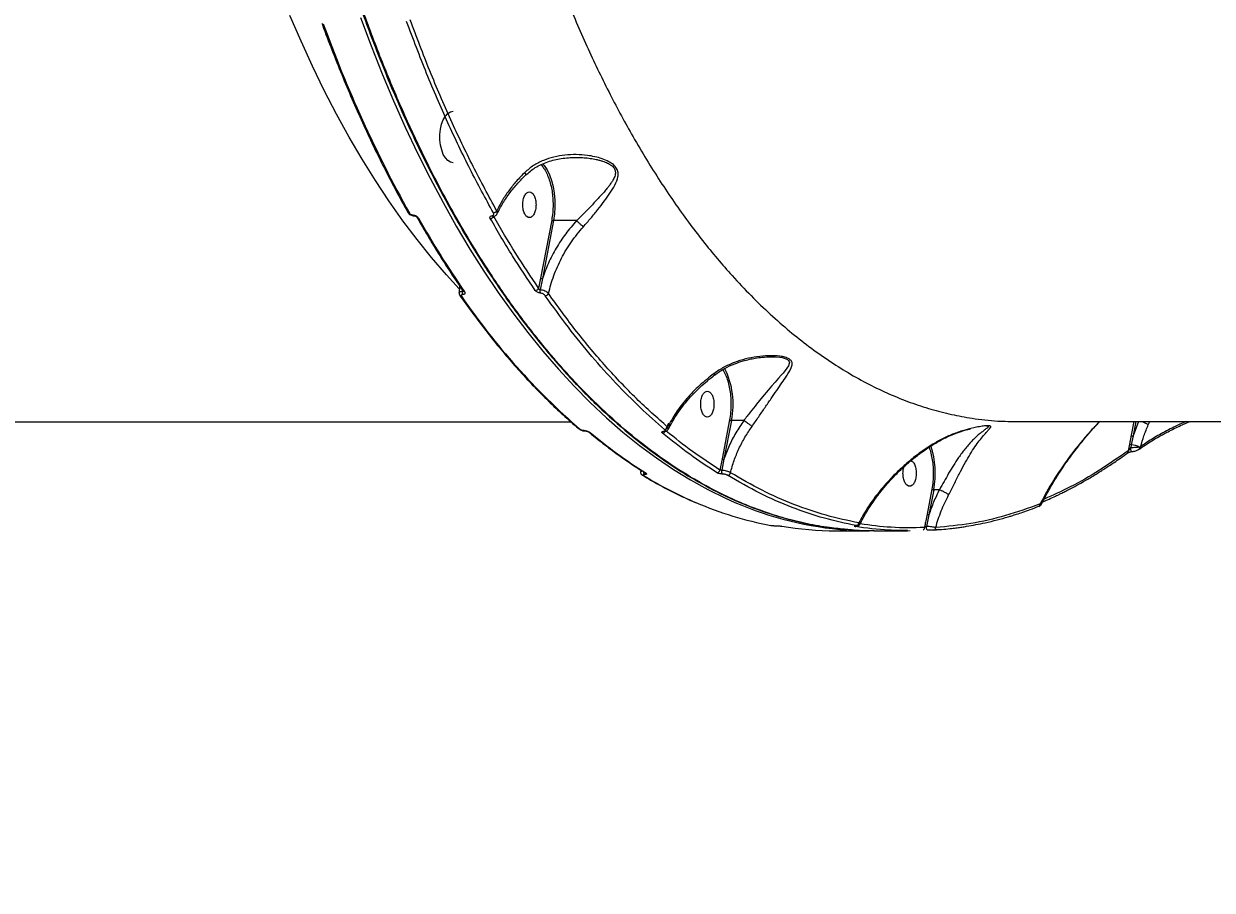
# Model space of a CAD drawing. Header units: millimetres. Extents: x -5873 to 5805, y -5301 to 4302.
# Drawn here: x 512.3 to 926.2, y 507.1 to 808.9 of the extents above; entities that cross this region are included whole.
import ezdxf

# ---------------------------------------------------------------- set-up
doc = ezdxf.new("R2010")
doc.units = ezdxf.units.MM
doc.layers.add('DIKOM_ОБЪЕКТ', color=7, linetype='Continuous')
doc.layers.add('DIKOM_РАЗМЕР_ОБЪЕКТА', color=7, linetype='Continuous')
doc.styles.add('style1', font='arial.ttf', dxfattribs={"width": 0.8})
doc.dimstyles.new('1-50', dxfattribs={"dimtxt": 300, "dimasz": 200, "dimexe": 100, "dimexo": 0, "dimgap": 100, "dimtad": 1, "dimtxsty": 'style1', "dimcen": 200, "dimclrd": 7, "dimclre": 7, "dimclrt": 7, "dimadec": 1, "dimazin": 2, "dimtfac": 1, "dimtmove": 0, "dimatfit": 2, "dimfxl": 0, "dimlwd": 25, "dimlwe": 18, "dimarcsym": 0})

# ---------------------------------------------------------------- blocks, each defined once
blk = doc.blocks.new('*D9')
at = {"layer": 'Defpoints', "color": 0, "transparency": 16777216}
for p in [(1338.11, 2802.44), (-4588.97, -1585.51), (-117.5, -1585.51)]:
    blk.add_point(p, dxfattribs=at)
at = {"layer": 'DIKOM_РАЗМЕР_ОБЪЕКТА', "color": 7, "lineweight": 18, "transparency": 16777216}
for p, q in [((1338.11, 2802.44), (-4688.97, 2802.44)), ((-117.5, -1585.51), (-4688.97, -1585.51))]:
    blk.add_line(p, q, dxfattribs=at)
at = {"layer": 'DIKOM_РАЗМЕР_ОБЪЕКТА', "color": 7, "lineweight": 25, "transparency": 16777216}
blk.add_line((-4588.97, 2602.44), (-4588.97, -1385.51), dxfattribs=at)
at = {"layer": 'DIKOM_РАЗМЕР_ОБЪЕКТА', "color": 7, "transparency": 16777216}
for points in [[(-4622.31, 2602.44), (-4555.64, 2602.44), (-4588.97, 2802.44)], [(-4622.31, -1385.51), (-4555.64, -1385.51), (-4588.97, -1585.51)]]:
    blk.add_solid(points, dxfattribs=at)
at = {"layer": 'DIKOM_РАЗМЕР_ОБЪЕКТА', "color": 7, "transparency": 16777216, "insert": (-4842.15, 460.98), "char_height": 300, "attachment_point": 5, "rotation": 90, "style": 'style1'}
blk.add_mtext('4400', dxfattribs=at)
blk = doc.blocks.new('*D10')
at = {"layer": 'Defpoints', "color": 0, "transparency": 16777216}
for p in [(4304.51, 1053.39), (-1538.59, -1332.39), (4304.51, -4224.84)]:
    blk.add_point(p, dxfattribs=at)
at = {"layer": 'DIKOM_РАЗМЕР_ОБЪЕКТА', "color": 7, "lineweight": 18, "transparency": 16777216}
for p, q in [((4304.51, 1053.39), (4304.51, -4324.84)), ((-1538.59, -1332.39), (-1538.59, -4324.84))]:
    blk.add_line(p, q, dxfattribs=at)
at = {"layer": 'DIKOM_РАЗМЕР_ОБЪЕКТА', "color": 7, "lineweight": 25, "transparency": 16777216}
blk.add_line((-1338.59, -4224.84), (4104.51, -4224.84), dxfattribs=at)
at = {"layer": 'DIKOM_РАЗМЕР_ОБЪЕКТА', "color": 7, "transparency": 16777216}
for points in [[(-1338.59, -4191.51), (-1338.59, -4258.18), (-1538.59, -4224.84)], [(4104.51, -4191.51), (4104.51, -4258.18), (4304.51, -4224.84)]]:
    blk.add_solid(points, dxfattribs=at)
at = {"layer": 'DIKOM_РАЗМЕР_ОБЪЕКТА', "color": 7, "transparency": 16777216, "insert": (1679.28, -3971.67), "char_height": 300, "attachment_point": 5, "style": 'style1'}
blk.add_mtext('5850', dxfattribs=at)

msp = doc.modelspace()

# ---------------------------------------------------------------- linework, layer by layer
at = {"layer": 'DIKOM_ОБЪЕКТ', "color": 7, "linetype": 'Continuous', "lineweight": 15}
for p, q in [((704.366, 762.387), (704.573, 762.391)), ((693.128, 760.151), (693.383, 759.851)), ((647.906, 742.29), (647.859, 742.29)), ((648.206, 742.028), (648.253, 742.028)), ((696.175, 740.526), (692.271, 720.329)), ((696.846, 740.354), (692.941, 720.153)), ((704.845, 740.354), (696.846, 740.354)), ((692.271, 720.329), (691.61, 716.832)), ((664.062, 717.701), (663.92, 714.929)), ((664.999, 716.311), (664.977, 715.748)), ((665.046, 715.748), (665.115, 716.139)), ((692.941, 720.153), (692.141, 716.257)), ((664.977, 715.748), (665.046, 715.748)), ((665.226, 714.618), (665.158, 714.618)), ((758.114, 670.917), (755.503, 657.411)), ((758.783, 670.741), (756.172, 657.235)), ((763.067, 670.741), (758.783, 670.741)), ((763.073, 670.74), (763.067, 670.741)), ((440.646, 670.307), (702.775, 670.322)), ((707.453, 667.212), (707.521, 667.212)), ((707.658, 667.129), (707.727, 667.129)), ((735.812, 667.269), (736.956, 669.934)), ((858.38, 670.331), (1156.422, 670.349)), ((898.922, 670.334), (898.002, 665.576)), ((900.543, 670.334), (898.672, 665.4)), ((899.626, 670.334), (898.672, 665.4)), ((903.949, 669.201), (904.435, 670.334)), ((897.414, 662.477), (896.986, 660.221)), ((898.002, 665.576), (897.414, 662.477)), ((898.035, 662.305), (897.824, 661.247)), ((898.672, 665.4), (898.035, 662.305)), ((900.573, 660.583), (900.979, 660.842)), ((901.252, 661.556), (900.828, 661.47)), ((755.503, 657.411), (754.762, 653.49)), ((756.172, 657.235), (755.381, 653.383)), ((727.171, 653.487), (727.119, 652.665)), ((727.737, 651.73), (727.756, 651.719)), ((728.477, 651.929), (728.525, 651.929)), ((828.576, 646.798), (826.889, 638.068)), ((829.246, 646.622), (827.559, 637.893)), ((831.199, 646.622), (829.246, 646.622)), ((831.203, 646.622), (831.199, 646.622)), ((827.559, 637.893), (826.726, 633.827)), ((773.958, 634.089), (774.047, 634.089)), ((773.958, 634.089), (774.006, 634.085)), ((774.006, 634.085), (774.094, 634.085)), ((774.047, 634.089), (774.094, 634.085)), ((802.073, 633.977), (802.162, 633.975)), ((795.13, 632.328), (806.702, 632.328)), ((808.416, 632.328), (820.057, 632.329)), ((820.05, 632.329), (820.972, 632.362)), ((830.961, 632.727), (829.085, 632.535))]:
    msp.add_line(p, q, dxfattribs=at)
at = {"layer": 'DIKOM_ОБЪЕКТ', "color": 7, "linetype": 'Continuous', "lineweight": 15, "flags": 128}
for points in [[(663.986, 716.629), (659.508, 721.498), (654.357, 727.477), (649.303, 733.758), (644.349, 740.335), (639.501, 747.202), (634.763, 754.354), (630.139, 761.782), (625.635, 769.481), (621.253, 777.443), (616.998, 785.661), (612.875, 794.127), (608.886, 802.833), (605.036, 811.771)], [(629.619, 811.074), (633.299, 801.199), (637.126, 791.536), (641.096, 782.092), (645.205, 772.876), (649.45, 763.895), (653.827, 755.157), (658.333, 746.67), (662.964, 738.44), (667.716, 730.474), (672.586, 722.779), (677.568, 715.362), (682.659, 708.229), (687.854, 701.386), (693.149, 694.838), (698.54, 688.591), (704.022, 682.651), (709.591, 677.022), (715.241, 671.709), (720.968, 666.717), (726.768, 662.049), (732.635, 657.71), (738.564, 653.704), (744.55, 650.033), (750.589, 646.701), (756.675, 643.711), (760.018, 642.223)], [(657.861, 773.977), (658.431, 775.499), (659.151, 776.758), (659.99, 777.699), (660.912, 778.28), (661.875, 778.477), (661.878, 778.477)], [(661.874, 760.477), (660.913, 760.674), (659.991, 761.255), (659.152, 762.196), (658.431, 763.455), (657.862, 764.977), (657.467, 766.696), (657.266, 768.536), (657.266, 770.418), (657.467, 772.258), (657.861, 773.977)], [(693.383, 759.851), (693.584, 759.596), (694.565, 758.101), (695.423, 756.344), (696.139, 754.362), (696.698, 752.197), (697.088, 749.897), (697.3, 747.511), (697.331, 745.091), (697.178, 742.688), (696.846, 740.354)], [(772.633, 692.941), (773.961, 692.919), (775.609, 692.777), (776.426, 692.646), (777.118, 692.484), (778.309, 691.987), (778.682, 691.67), (778.904, 691.306), (778.974, 690.949), (778.934, 690.545), (778.621, 689.759), (778.108, 688.947), (777.475, 688.114), (776.761, 687.254), (776.093, 686.482), (775.166, 685.429), (774.014, 684.125), (772.753, 682.683), (771.55, 681.284), (769.603, 678.962), (767.563, 676.449), (767.563, 676.449)], [(898.221, 659.908), (898.159, 659.928), (898.056, 660.026), (897.963, 660.195), (897.888, 660.421), (897.838, 660.686), (897.816, 660.969), (897.824, 661.247)], [(772.531, 634.199), (772.373, 634.216), (772.325, 634.228)], [(801.855, 633.817), (802.023, 633.837), (802.093, 633.856)], [(827.097, 632.487), (827.005, 632.51), (826.918, 632.59), (826.841, 632.723), (826.778, 632.901), (826.733, 633.114), (826.708, 633.348), (826.706, 633.591), (826.726, 633.827)], [(806.102, 632.33), (806.443, 632.329), (806.702, 632.328)]]:
    msp.add_lwpolyline(points, dxfattribs=at)
at = {"layer": 'DIKOM_ОБЪЕКТ', "color": 7, "linetype": 'Continuous', "lineweight": 15}
for centre, radius, start, end in [((1044.238, 963.509), 454.688, 199.87293, 209.0148), ((646.558, 743.525), 0.559, 213.34013, 275.91392), ((648.254, 742.453), 0.427, 202.39308, 263.52193), ((648.3, 742.452), 0.426, 202.33629, 264.12437), ((649.706, 741.831), 0.557, 213.32158, 276.07415), ((948.686, 910.449), 343.472, 209.50732, 214.57016), ((674.749, 742.486), 1.413, 271.96977, 331.64313), ((675.766, 742.34), 0.509, 210.20027, 274.04431), ((675.806, 744.534), 1.433, 272.15835, 329.27417), ((692.927, 721.464), 1.311, 239.99263, 270.61141), ((690.39, 717.359), 1.329, 272.6547, 336.65041), ((694.02, 715.78), 1.938, 165.74093, 200.09201), ((664.705, 714.608), 0.601, 217.72856, 273.67699), ((866.981, 852.786), 245.274, 214.45848, 229.01883), ((666.557, 715.422), 1.613, 168.30623, 209.86983), ((666.625, 715.422), 1.613, 168.30623, 209.86983), ((666.822, 718.356), 2.958, 240.02945, 251.02865), ((693.853, 715.548), 1.33, 272.88692, 334.85959), ((732.08, 676.45), 27.306, 347.93271, 27.17055), ((706.112, 668.286), 0.663, 228.92749, 271.3503), ((707.667, 667.445), 0.317, 227.44171, 266.82792), ((707.735, 667.445), 0.316, 227.41716, 267.02603), ((709.54, 667.26), 0.675, 231.33602, 271.01817), ((820.904, 799.137), 173.115, 229.96752, 237.96312), ((734.674, 667.5), 1.153, 274.09466, 330.79954), ((735.388, 667.328), 0.437, 234.70915, 272.28033), ((735.425, 668.753), 1.169, 274.15978, 345.02061), ((898.063, 663.619), 1.314, 240.40617, 268.77607), ((898.658, 666.711), 1.311, 239.98606, 270.61799), ((897.146, 654.248), 8.107, 62.98257, 83.70697), ((799.888, 652.278), 29.898, 349.09577, 18.70157), ((896.23, 660.023), 0.782, 307.82403, 14.60989), ((900.138, 661.191), 0.744, 303.67659, 21.96655), ((900.51, 661.43), 0.753, 308.56196, 9.588), ((756.158, 658.545), 1.31, 239.97642, 270.61308), ((728.104, 652.325), 0.699, 240.10738, 270.47877), ((802.773, 773.461), 142.893, 238.49907, 246.77856), ((729.35, 652.803), 1.235, 175.99778, 225.05643), ((729.285, 652.757), 1.125, 174.75281, 227.45182), ((729.065, 653.079), 0.694, 237.04843, 270.57046), ((753.662, 653.645), 1.111, 274.61716, 351.95239), ((756.932, 652.965), 1.606, 164.917, 213.00659), ((757.34, 652.744), 1.102, 274.55261, 349.42257), ((795.096, 755.152), 123.04, 246.70251, 259.43278), ((807.697, 751.532), 119.255, 246.43405, 265.82306), ((865.483, 641.584), 0.807, 272.66066, 6.56588), ((827.545, 639.204), 1.311, 239.98585, 270.60866), ((776.288, 634.659), 0.736, 240.44445, 269.95189), ((795.15, 744.645), 112.317, 260.33159, 269.98951), ((802.179, 635.111), 0.978, 274.65738, 357.19445), ((825.018, 633.398), 0.998, 298.74346, 2.76976), ((829.019, 633.439), 0.906, 274.17417, 1.32278)]:
    msp.add_arc(centre, radius, start, end, dxfattribs=at)
for points, knots in [([(591.596, 1051.314), (591.606, 1048.836), (591.624, 1044.229), (591.718, 1037.849), (591.832, 1032.53), (591.951, 1028.194), (592.071, 1024.487), (592.196, 1021.036), (592.423, 1015.468), (592.799, 1007.777), (593.554, 995.436), (594.717, 980.581), (596.534, 962.515), (598.864, 943.845), (601.766, 924.64), (605.138, 905.709), (609.155, 886.227), (613.884, 866.303), (619.393, 846.081), (625.459, 826.469), (632.068, 807.526), (639.204, 789.295), (646.842, 771.843), (654.96, 755.224), (663.588, 739.383), (672.471, 724.788), (681.866, 710.952), (691.569, 698.198), (701.832, 686.268), (712.28, 675.577), (722.562, 666.409), (732.613, 658.625), (742.381, 652.088), (752.303, 646.461), (762.763, 641.563), (773.747, 637.546), (783.085, 635.128), (790.245, 633.807), (794.288, 633.256), (797.048, 632.943), (798.187, 632.843), (798.576, 632.809)], [0, 0, 0, 0, 0.0116198, 0.0216071, 0.0299336, 0.0365858, 0.0419709, 0.0473488, 0.0528118, 0.068165, 0.0835749, 0.1110911, 0.1386074, 0.169876, 0.2011439, 0.2324298, 0.2637728, 0.2995129, 0.3352482, 0.3709847, 0.4067216, 0.4424634, 0.4782818, 0.5140328, 0.5497726, 0.5862867, 0.6198576, 0.6570009, 0.6928149, 0.7285858, 0.7643344, 0.7956166, 0.8269005, 0.8581851, 0.8894926, 0.924606, 0.9596508, 0.9750271, 0.9898751, 0.9965364, 1, 1, 1, 1]), ([(798.875, 632.781), (796.886, 632.965), (792.329, 633.385), (785.197, 634.674), (777.463, 636.553), (769.692, 639.016), (761.895, 642.055), (753.026, 646.18), (743.112, 651.714), (732.212, 659.032), (721.386, 667.588), (710.675, 677.402), (702.474, 686.018), (696.657, 692.685), (693.129, 696.908), (689.63, 701.277), (686.161, 705.794), (682.725, 710.459), (679.324, 715.27), (673.978, 723.145), (666.819, 734.522), (658.358, 749.529), (650.489, 765.03), (643.202, 780.909), (636.278, 797.637), (629.747, 815.19), (623.638, 833.539), (617.981, 852.65), (612.804, 872.486), (608.138, 893.006), (604.009, 914.162), (600.445, 935.907), (597.473, 958.183), (595.112, 980.934), (593.404, 1004.095), (592.307, 1027.6), (592.153, 1043.387), (592.076, 1051.313)], [0, 0, 0, 0, 0.0181141, 0.041512, 0.065149, 0.0890254, 0.1131411, 0.137496, 0.171993, 0.2069589, 0.2423937, 0.2782976, 0.3146702, 0.327191, 0.3397603, 0.352378, 0.3650442, 0.3777589, 0.3905219, 0.4033334, 0.4388111, 0.4746552, 0.5075592, 0.5407659, 0.5742754, 0.6080876, 0.6422025, 0.67662, 0.7113404, 0.7463633, 0.7816891, 0.8173175, 0.8532486, 0.8894824, 0.9260189, 0.9628581, 1, 1, 1, 1]), ([(662.148, 990.765), (662.661, 985.158), (663.687, 973.969), (665.71, 957.408), (668.076, 941.097), (670.809, 925.075), (673.621, 910.738), (676.406, 898.033), (679.068, 886.897), (681.899, 875.988), (684.894, 865.315), (688.046, 854.886), (691.349, 844.708), (695.787, 831.943), (701.531, 816.921), (708.779, 800.088), (716.414, 784.283), (723.272, 771.597), (729.158, 761.625), (733.945, 754.016), (738.815, 746.754), (743.762, 739.841), (748.777, 733.274), (753.854, 727.054), (759.449, 720.649), (765.577, 714.167), (772.252, 707.727), (778.98, 701.832), (785.75, 696.473), (792.549, 691.645), (799.495, 687.256), (806.582, 683.328), (813.806, 679.884), (821.024, 676.986), (828.226, 674.623), (835.4, 672.778), (843.165, 671.345), (850.839, 670.449), (856.136, 670.414), (858.431, 670.398)], [0, 0, 0, 0, 0.0316876, 0.0632412, 0.0946608, 0.1259466, 0.1570988, 0.1799688, 0.2027206, 0.2253542, 0.2478695, 0.2702668, 0.2925461, 0.3147073, 0.3558114, 0.3963921, 0.4364498, 0.4759846, 0.4983431, 0.5205309, 0.542548, 0.5643944, 0.5860701, 0.6075753, 0.6289098, 0.6558425, 0.6825088, 0.7089087, 0.7350423, 0.7609094, 0.7865101, 0.8133025, 0.8398423, 0.8661295, 0.892164, 0.9179459, 0.9434752, 0.975503, 1, 1, 1, 1]), ([(616.112, 809.185), (616.187, 808.976), (617.323, 805.793), (619.633, 799.785), (623.048, 791.179), (626.593, 782.759), (630.248, 774.508), (634.017, 766.442), (637.89, 758.556), (641.882, 750.889), (644.62, 745.78), (646.054, 743.287), (646.093, 743.219)], [0, 0, 0, 0, 0.0086915, 0.1318693, 0.2551573, 0.3785418, 0.5020111, 0.6255556, 0.7491663, 0.8728371, 0.9965615, 1, 1, 1, 1]), ([(675.859, 743.102), (673.136, 748.107), (667.656, 758.179), (659.928, 774.426), (652.499, 791.541), (647.938, 803.654), (645.644, 809.747)], [0, 0, 0, 0, 0.2455102, 0.494014, 0.7455101, 1, 1, 1, 1]), ([(677.037, 743.802), (674.267, 748.896), (668.735, 759.069), (660.992, 775.389), (653.637, 792.372), (649.141, 804.317), (646.891, 810.298)], [0, 0, 0, 0, 0.2503509, 0.5000006, 0.7496504, 1, 1, 1, 1]), ([(707.211, 738.225), (708.085, 739.228), (709.83, 741.234), (712.249, 744.209), (714.502, 747.12), (716.535, 749.969), (718.26, 752.785), (719.248, 755.164), (719.368, 757.126), (718.888, 758.599), (717.739, 759.901), (715.988, 761.041), (713.776, 761.961), (711.228, 762.66), (708.205, 763.189), (704.715, 763.442), (700.8, 763.27), (696.956, 762.621), (693.265, 761.432), (689.782, 759.705), (687.806, 758.014), (686.82, 757.17)], [0, 0, 0, 0, 0.0615402, 0.1230244, 0.1845849, 0.2470127, 0.309783, 0.3734939, 0.4059184, 0.4386767, 0.4714081, 0.5037323, 0.5464671, 0.5887754, 0.6306404, 0.6926169, 0.7544563, 0.8162769, 0.8774341, 0.9388524, 1, 1, 1, 1]), ([(687.12, 756.219), (688.204, 757.148), (690.496, 759.115), (694.777, 760.972), (699.537, 762.19), (702.877, 762.333), (704.564, 762.405)], [0, 0, 0, 0, 0.2259128, 0.4778323, 0.7362117, 1, 1, 1, 1]), ([(704.573, 762.391), (704.73, 762.396), (705.702, 762.421), (707.385, 762.314), (709.601, 762.081), (711.397, 761.762), (712.833, 761.415), (713.888, 761.1), (714.801, 760.77), (715.584, 760.427), (716.512, 759.937), (717.527, 759.202), (718.154, 758.281), (718.356, 757.505), (718.381, 756.862), (718.259, 756.157), (717.993, 755.403), (717.581, 754.563), (716.98, 753.589), (716.229, 752.546), (715.351, 751.443), (714.337, 750.242), (713.102, 748.856), (711.743, 747.386), (710.793, 746.385), (710.337, 745.905)], [0, 0, 0, 0, 0.0137939, 0.0857391, 0.1483916, 0.2105387, 0.2471429, 0.2800813, 0.3094357, 0.3352536, 0.3588959, 0.4083762, 0.4577772, 0.4818123, 0.5074084, 0.5394145, 0.5724405, 0.6064288, 0.651769, 0.7050173, 0.749654, 0.8036331, 0.8693657, 0.9373525, 1, 1, 1, 1]), ([(692.494, 759.774), (692.793, 759.427), (693.458, 758.651), (694.359, 757.068), (695.187, 755.134), (695.847, 752.962), (696.316, 750.649), (696.603, 748.279), (696.638, 746.686), (696.655, 745.904)], [0, 0, 0, 0, 0.1203715, 0.2683747, 0.4182173, 0.568058, 0.7160647, 0.8605318, 1, 1, 1, 1]), ([(686.82, 757.17), (685.805, 756.134), (683.772, 754.057), (681.143, 750.734), (678.828, 747.307), (677.634, 744.97), (677.037, 743.802)], [0, 0, 0, 0, 0.2484131, 0.4981037, 0.7490956, 1, 1, 1, 1]), ([(677.103, 742.618), (677.769, 743.921), (679.064, 746.453), (681.563, 750.065), (684.234, 753.361), (686.22, 755.365), (687.179, 756.331)], [0, 0, 0, 0, 0.2738086, 0.5325366, 0.774368, 1, 1, 1, 1]), ([(687.089, 756.265), (687.106, 756.277), (687.161, 756.317), (687.15, 756.49), (687.054, 756.777), (686.898, 757.039), (686.82, 757.17)], [0, 0, 0, 0, 0.1239878, 0.4066283, 0.7024956, 1, 1, 1, 1]), ([(686.096, 745.903), (686.131, 746.492), (686.201, 747.67), (686.737, 749.168), (687.503, 750.169), (688.414, 750.521), (689.325, 750.169), (690.091, 749.168), (690.627, 747.671), (690.697, 746.493), (690.732, 745.904)], [0, 0, 0, 0, 0.124998, 0.2499965, 0.3749969, 0.5000014, 0.6250017, 0.749999, 0.875002, 1, 1, 1, 1]), ([(690.732, 745.904), (690.697, 745.315), (690.627, 744.137), (690.091, 742.639), (689.325, 741.638), (688.414, 741.286), (687.503, 741.638), (686.737, 742.639), (686.201, 744.137), (686.131, 745.314), (686.096, 745.903)], [0, 0, 0, 0, 0.1250012, 0.2500031, 0.3749994, 0.4999986, 0.6250021, 0.7500014, 0.8749988, 1, 1, 1, 1]), ([(696.655, 745.904), (696.634, 744.988), (696.594, 743.155), (696.315, 741.402), (696.175, 740.526)], [0, 0, 0, 0, 0.4999983, 1, 1, 1, 1]), ([(710.337, 745.905), (709.739, 745.282), (708.564, 744.06), (706.734, 742.2), (705.487, 740.963), (704.865, 740.347)], [0, 0, 0, 0, 0.342289, 0.6722032, 1, 1, 1, 1]), ([(646.091, 743.217), (646.204, 743.058), (646.427, 742.74), (646.988, 742.349), (647.619, 742.08), (648.011, 742.046), (648.206, 742.028)], [0, 0, 0, 0, 0.254725, 0.5061186, 0.7544475, 1, 1, 1, 1]), ([(647.859, 742.29), (647.74, 742.301), (647.502, 742.322), (647.129, 742.478), (646.804, 742.702), (646.679, 742.88), (646.616, 742.969)], [0, 0, 0, 0, 0.2507648, 0.5001379, 0.7499461, 1, 1, 1, 1]), ([(647.906, 742.29), (648.084, 742.275), (648.439, 742.244), (648.996, 742.009), (649.482, 741.674), (649.67, 741.41), (649.765, 741.278)], [0, 0, 0, 0, 0.2505352, 0.500189, 0.7500031, 1, 1, 1, 1]), ([(648.253, 742.028), (648.353, 742.02), (648.552, 742.004), (648.851, 741.884), (649.102, 741.717), (649.195, 741.589), (649.241, 741.525)], [0, 0, 0, 0, 0.2583321, 0.5105826, 0.7577416, 1, 1, 1, 1]), ([(649.25, 741.545), (650.282, 739.733), (652.703, 735.481), (656.63, 729.038), (660.955, 722.237), (663.899, 717.919), (665.346, 715.795)], [0, 0, 0, 0, 0.1999882, 0.4695438, 0.7391961, 1, 1, 1, 1]), ([(674.798, 741.074), (674.746, 741.193), (674.642, 741.433), (674.709, 741.747), (674.931, 741.988), (675.194, 742.052), (675.326, 742.084)], [0, 0, 0, 0, 0.2503408, 0.5000274, 0.7500145, 1, 1, 1, 1]), ([(690.452, 716.031), (687.783, 720.003), (682.413, 727.993), (677.346, 736.697), (674.798, 741.074)], [0, 0, 0, 0, 0.497077, 1, 1, 1, 1]), ([(675.326, 742.084), (675.458, 742.116), (675.722, 742.18), (675.946, 742.422), (676.015, 742.739), (675.911, 742.981), (675.859, 743.102)], [0, 0, 0, 0, 0.2499796, 0.499966, 0.7496894, 1, 1, 1, 1]), ([(675.802, 741.832), (675.951, 741.862), (676.254, 741.924), (676.645, 742.134), (676.969, 742.412), (677.103, 742.644), (677.17, 742.761)], [0, 0, 0, 0, 0.2429904, 0.4931897, 0.7459896, 1, 1, 1, 1]), ([(691.61, 716.832), (688.932, 720.818), (683.575, 728.79), (678.52, 737.473), (675.993, 741.815)], [0, 0, 0, 0, 0.5000016, 1, 1, 1, 1]), ([(677.162, 742.771), (677.211, 742.918), (677.311, 743.225), (677.131, 743.604), (677.037, 743.802)], [0, 0, 0, 0, 0.4792412, 1, 1, 1, 1]), ([(704.845, 740.354), (703.544, 738.852), (700.946, 735.851), (697.691, 730.845), (694.927, 725.609), (693.602, 721.967), (692.941, 720.153)], [0, 0, 0, 0, 0.2509207, 0.5012547, 0.7515668, 1, 1, 1, 1]), ([(695.058, 714.982), (695.618, 717.068), (696.741, 721.246), (699.493, 727.31), (702.913, 733.093), (705.78, 736.516), (707.211, 738.225)], [0, 0, 0, 0, 0.2490388, 0.4988698, 0.7498553, 1, 1, 1, 1]), ([(696.175, 740.526), (696.197, 740.512), (696.24, 740.485), (696.328, 740.448), (696.422, 740.416), (696.547, 740.385), (696.696, 740.359), (696.799, 740.355), (696.846, 740.354)], [0, 0, 0, 0, 0.1540415, 0.2997933, 0.4373582, 0.5667224, 0.7996014, 1, 1, 1, 1]), ([(704.865, 740.347), (704.862, 740.349), (704.857, 740.353), (704.849, 740.354), (704.845, 740.354)], [0, 0, 0, 0, 0.4564262, 1, 1, 1, 1]), ([(707.211, 738.225), (707.098, 738.315), (706.874, 738.492), (706.384, 738.907), (705.805, 739.426), (705.246, 739.958), (704.978, 740.232), (704.865, 740.347)], [0, 0, 0, 0, 0.1624633, 0.3208925, 0.6060186, 0.8339285, 1, 1, 1, 1]), ([(692.141, 716.257), (692.114, 716.264), (692.057, 716.276), (691.942, 716.335), (691.808, 716.449), (691.68, 716.629), (691.634, 716.763), (691.61, 716.832)], [0, 0, 0, 0, 0.109327, 0.2220377, 0.4628684, 0.7246644, 1, 1, 1, 1]), ([(695.058, 714.982), (694.901, 715.129), (694.586, 715.424), (693.842, 715.819), (692.987, 716.13), (692.424, 716.215), (692.141, 716.257)], [0, 0, 0, 0, 0.2471582, 0.4961171, 0.7473031, 1, 1, 1, 1]), ([(663.953, 715.218), (663.95, 715.137), (663.944, 714.978), (663.994, 714.725), (664.083, 714.474), (664.181, 714.318), (664.23, 714.241)], [0, 0, 0, 0, 0.2519273, 0.5031223, 0.753217, 1, 1, 1, 1]), ([(663.984, 715.206), (663.989, 715.281), (664.001, 715.465), (664.347, 715.676), (664.767, 715.724), (664.977, 715.748)], [0, 0, 0, 0, 0.2521288, 0.625043, 1, 1, 1, 1]), ([(664.237, 714.259), (665.441, 712.549), (668.161, 708.686), (672.5, 702.945), (677.232, 696.99), (682.047, 691.279), (686.94, 685.809), (691.909, 680.582), (696.952, 675.614), (701.545, 671.338), (704.483, 668.835), (705.693, 667.805)], [0, 0, 0, 0, 0.0933827, 0.2109276, 0.3285214, 0.4461695, 0.5638786, 0.6816563, 0.799514, 0.9174637, 1, 1, 1, 1]), ([(664.744, 714.008), (664.701, 714.087), (664.615, 714.243), (664.654, 714.412), (664.751, 714.516), (664.858, 714.574), (664.994, 714.611), (665.103, 714.616), (665.158, 714.618)], [0, 0, 0, 0, 0.2500604, 0.4991729, 0.6248778, 0.7494189, 0.8746665, 1, 1, 1, 1]), ([(665.261, 715.86), (665.244, 715.84), (665.209, 715.797), (665.134, 715.757), (665.074, 715.751), (665.046, 715.748)], [0, 0, 0, 0, 0.3327957, 0.6779379, 1, 1, 1, 1]), ([(665.86, 715.558), (665.925, 715.438), (666.055, 715.197), (665.994, 714.937), (665.848, 714.777), (665.684, 714.688), (665.478, 714.629), (665.31, 714.622), (665.226, 714.618)], [0, 0, 0, 0, 0.2500171, 0.4991548, 0.6248264, 0.7494601, 0.8748948, 1, 1, 1, 1]), ([(692.2, 715.114), (692.027, 715.141), (691.682, 715.194), (691.167, 715.415), (690.725, 715.702), (690.543, 715.922), (690.452, 716.031)], [0, 0, 0, 0, 0.2493472, 0.4994439, 0.7496529, 1, 1, 1, 1]), ([(693.92, 714.219), (693.831, 714.326), (693.652, 714.539), (693.217, 714.82), (692.709, 715.036), (692.37, 715.088), (692.2, 715.114)], [0, 0, 0, 0, 0.2501138, 0.500019, 0.749887, 1, 1, 1, 1]), ([(735.51, 667.587), (732.658, 670.093), (726.92, 675.136), (718.485, 683.666), (710.142, 692.986), (701.906, 703.11), (696.593, 710.501), (693.92, 714.219)], [0, 0, 0, 0, 0.1950696, 0.3926041, 0.5926037, 0.7950694, 1, 1, 1, 1]), ([(736.554, 668.451), (732.905, 671.686), (725.62, 678.147), (715.082, 689.326), (704.834, 701.458), (698.319, 710.47), (695.058, 714.982)], [0, 0, 0, 0, 0.2505321, 0.500274, 0.7498402, 1, 1, 1, 1]), ([(765.953, 668.696), (766.734, 669.815), (768.294, 672.05), (770.507, 675.316), (772.603, 678.384), (774.57, 681.235), (776.387, 683.852), (777.834, 685.977), (778.913, 687.703), (779.642, 689.105), (780, 690.33), (779.824, 691.383), (778.995, 692.221), (777.49, 692.811), (775.06, 693.262), (771.724, 693.377), (767.684, 693.029), (763.686, 692.249), (759.812, 691.028), (756.082, 689.386), (753.831, 687.87), (752.706, 687.113)], [0, 0, 0, 0, 0.0612614, 0.1223615, 0.183919, 0.2453027, 0.3073896, 0.3696484, 0.4112854, 0.4534663, 0.4961294, 0.5286141, 0.5613518, 0.594047, 0.6261075, 0.6897693, 0.752699, 0.8148994, 0.8771048, 0.9386389, 1, 1, 1, 1]), ([(752.909, 686.575), (754.064, 687.381), (756.273, 688.922), (759.669, 690.439), (762.558, 691.433), (764.963, 692.061), (767.235, 692.515), (769.766, 692.858), (771.592, 692.917), (772.601, 692.949)], [0, 0, 0, 0, 0.1978922, 0.3781746, 0.5229527, 0.629663, 0.7297178, 0.8506936, 1, 1, 1, 1]), ([(752.706, 687.113), (750.993, 685.752), (747.558, 683.024), (743.148, 678.397), (739.338, 673.519), (737.482, 670.14), (736.554, 668.451)], [0, 0, 0, 0, 0.2488274, 0.4987482, 0.7494015, 1, 1, 1, 1]), ([(752.868, 686.641), (752.887, 686.646), (752.927, 686.655), (752.853, 686.841), (752.756, 687.021), (752.706, 687.113)], [0, 0, 0, 0, 0.3238121, 0.6578611, 1, 1, 1, 1]), ([(755.792, 688.449), (755.965, 688.167), (756.469, 687.343), (757.15, 685.667), (757.815, 683.51), (758.282, 681.192), (758.569, 678.823), (758.604, 677.231), (758.621, 676.448)], [0, 0, 0, 0, 0.0964649, 0.2815129, 0.46656, 0.6493441, 0.8277609, 1, 1, 1, 1]), ([(736.806, 667.671), (737.679, 669.312), (739.479, 672.697), (743.265, 677.65), (747.753, 682.454), (751.271, 685.287), (753.028, 686.702)], [0, 0, 0, 0, 0.2390225, 0.4931656, 0.7469175, 1, 1, 1, 1]), ([(748.063, 676.448), (748.098, 677.037), (748.168, 678.215), (748.704, 679.713), (749.469, 680.714), (750.381, 681.065), (751.292, 680.714), (752.058, 679.713), (752.594, 678.215), (752.664, 677.037), (752.699, 676.448)], [0, 0, 0, 0, 0.1250011, 0.250001, 0.3750002, 0.4999994, 0.6249986, 0.7500015, 0.8749989, 1, 1, 1, 1]), ([(752.699, 676.448), (752.664, 675.859), (752.594, 674.681), (752.058, 673.183), (751.292, 672.182), (750.381, 671.831), (749.47, 672.182), (748.704, 673.183), (748.168, 674.681), (748.098, 675.859), (748.063, 676.448)], [0, 0, 0, 0, 0.124998, 0.2499964, 0.3750004, 0.5000006, 0.6250008, 0.7500011, 0.875002, 1, 1, 1, 1]), ([(758.621, 676.448), (758.6, 675.505), (758.557, 673.617), (758.261, 671.817), (758.114, 670.917)], [0, 0, 0, 0, 0.4999922, 1, 1, 1, 1]), ([(767.563, 676.449), (766.833, 675.528), (765.366, 673.68), (763.839, 671.722), (763.073, 670.74)], [0, 0, 0, 0, 0.4982485, 1, 1, 1, 1]), ([(763.067, 670.741), (762.118, 669.319), (760.223, 666.478), (757.904, 661.932), (756.749, 658.799), (756.172, 657.235)], [0, 0, 0, 0, 0.3341848, 0.6677097, 1, 1, 1, 1]), ([(758.114, 670.917), (758.152, 670.894), (758.228, 670.848), (758.407, 670.79), (758.604, 670.749), (758.723, 670.744), (758.783, 670.741)], [0, 0, 0, 0, 0.2499372, 0.5000553, 0.7499528, 1, 1, 1, 1]), ([(765.953, 668.696), (765.844, 668.774), (765.628, 668.93), (765.197, 669.239), (764.739, 669.565), (764.178, 669.962), (763.591, 670.377), (763.226, 670.633), (763.073, 670.74)], [0, 0, 0, 0, 0.1585127, 0.316106, 0.4666685, 0.6052414, 0.8346651, 1, 1, 1, 1]), ([(705.688, 667.776), (705.794, 667.697), (706.017, 667.531), (706.48, 667.329), (706.946, 667.201), (707.349, 667.139), (707.547, 667.133), (707.649, 667.129)], [0, 0, 0, 0, 0.2144942, 0.4492521, 0.7087604, 0.8498893, 1, 1, 1, 1]), ([(707.453, 667.212), (707.394, 667.214), (707.278, 667.217), (707.086, 667.242), (706.892, 667.281), (706.641, 667.351), (706.349, 667.465), (706.201, 667.57), (706.128, 667.623)], [0, 0, 0, 0, 0.1257501, 0.2511007, 0.3758888, 0.501333, 0.7505061, 1, 1, 1, 1]), ([(707.521, 667.212), (707.61, 667.21), (707.789, 667.205), (708.083, 667.165), (708.38, 667.105), (708.764, 666.999), (709.212, 666.825), (709.439, 666.665), (709.552, 666.586)], [0, 0, 0, 0, 0.1253011, 0.2510467, 0.3754959, 0.501314, 0.7505157, 1, 1, 1, 1]), ([(707.717, 667.129), (707.797, 667.127), (707.952, 667.121), (708.209, 667.081), (708.449, 667.026), (708.661, 666.96), (708.837, 666.893), (708.97, 666.829), (709.066, 666.774), (709.1, 666.748), (709.116, 666.736)], [0, 0, 0, 0, 0.1526209, 0.2976661, 0.4357128, 0.5659697, 0.6875957, 0.800742, 0.9047571, 1, 1, 1, 1]), ([(709.116, 666.745), (709.226, 666.65), (711.063, 665.062), (714.686, 662.222), (719.99, 658.261), (724.666, 655.027), (727.591, 653.213), (728.707, 652.521)], [0, 0, 0, 0, 0.0172208, 0.2885122, 0.5601263, 0.832114, 1, 1, 1, 1]), ([(734.757, 666.349), (734.685, 666.422), (734.542, 666.567), (734.555, 666.761), (734.739, 666.913), (735.003, 666.952), (735.135, 666.971)], [0, 0, 0, 0, 0.2503945, 0.5002953, 0.7501684, 1, 1, 1, 1]), ([(735.135, 666.971), (735.265, 666.99), (735.524, 667.028), (735.707, 667.178), (735.721, 667.37), (735.58, 667.515), (735.51, 667.587)], [0, 0, 0, 0, 0.2498507, 0.4996855, 0.7495807, 1, 1, 1, 1]), ([(735.38, 666.892), (735.379, 666.891), (735.375, 666.888), (735.392, 666.89), (735.405, 666.892)], [0, 0, 0, 0, 0.2337188, 1, 1, 1, 1]), ([(735.405, 666.892), (735.558, 666.911), (735.863, 666.949), (736.256, 667.111), (736.581, 667.346), (736.717, 667.566), (736.782, 667.673)], [0, 0, 0, 0, 0.2567872, 0.512986, 0.7623822, 1, 1, 1, 1]), ([(754.762, 653.49), (751.562, 655.569), (745.253, 659.669), (739.109, 664.619), (736.081, 667.058)], [0, 0, 0, 0, 0.5072803, 1, 1, 1, 1]), ([(736.773, 667.687), (736.805, 667.794), (736.872, 668.021), (736.663, 668.303), (736.554, 668.451)], [0, 0, 0, 0, 0.475107, 1, 1, 1, 1]), ([(758.423, 652.542), (758.818, 653.95), (759.608, 656.766), (761.339, 660.905), (763.411, 664.928), (765.108, 667.443), (765.953, 668.696)], [0, 0, 0, 0, 0.2494152, 0.4990853, 0.7505841, 1, 1, 1, 1]), ([(834.428, 644.862), (835.055, 646.082), (836.306, 648.52), (838.114, 652.131), (839.861, 655.455), (841.549, 658.433), (843.174, 661.029), (844.735, 663.256), (846.214, 665.127), (847.421, 666.487), (848.337, 667.464), (848.956, 668.155), (849.234, 668.639), (848.966, 668.869), (848.386, 668.928), (847.536, 668.907), (846.092, 668.743), (843.535, 668.292), (840.208, 667.48), (836.29, 666.166), (832.482, 664.55), (830.097, 663.177), (828.905, 662.491)], [0, 0, 0, 0, 0.0613822, 0.1225876, 0.1840345, 0.2452844, 0.3071267, 0.3689416, 0.4310808, 0.4937476, 0.5355623, 0.5777761, 0.6206801, 0.6531785, 0.66958, 0.6860918, 0.7186462, 0.7505002, 0.8138445, 0.8764849, 0.9383021, 1, 1, 1, 1]), ([(828.991, 662.343), (830.218, 663.07), (832.927, 664.678), (836.681, 666.226), (839.868, 667.311), (841.454, 667.717), (842.164, 667.898)], [0, 0, 0, 0, 0.2947283, 0.6511788, 0.8438167, 1, 1, 1, 1]), ([(847.642, 668.826), (847.758, 668.825), (848.025, 668.824), (848.235, 668.766), (848.375, 668.608), (848.018, 668.247), (847.202, 667.635), (846.201, 666.882), (845.023, 665.929), (843.785, 664.824), (842.476, 663.526), (841.273, 662.211), (840.1, 660.809), (838.983, 659.365), (837.653, 657.512), (836.137, 655.217), (834.979, 653.268), (834.421, 652.33)], [0, 0, 0, 0, 0.0179378, 0.0414103, 0.0672843, 0.1399796, 0.2151347, 0.2918815, 0.3644015, 0.4560322, 0.5304288, 0.6073503, 0.6742342, 0.7394435, 0.8037131, 0.9055381, 1, 1, 1, 1]), ([(886.963, 670.333), (885.558, 668.86), (881.737, 664.856), (876.331, 658.009), (870.737, 649.907), (867.768, 644.42), (866.284, 641.676)], [0, 0, 0, 0, 0.1630255, 0.4432406, 0.7215995, 1, 1, 1, 1]), ([(866.793, 641.583), (867.431, 642.86), (868.772, 645.547), (871.008, 649.392), (873.21, 652.9), (875.114, 655.72), (876.814, 658.108), (878.497, 660.366), (880.393, 662.789), (882.701, 665.573), (884.929, 668.128), (886.499, 669.761), (887.048, 670.333)], [0, 0, 0, 0, 0.1287664, 0.271057, 0.3905856, 0.4874998, 0.5617786, 0.6384126, 0.7232512, 0.8175549, 0.9361593, 1, 1, 1, 1]), ([(901.033, 660.886), (901.831, 661.458), (903.277, 662.495), (905.571, 663.925), (907.518, 665.057), (909.218, 665.991), (911.651, 667.264), (914.642, 668.737), (917.333, 669.875), (918.419, 670.335)], [0, 0, 0, 0, 0.1838212, 0.3332782, 0.4495697, 0.5380173, 0.6248842, 0.8485669, 1, 1, 1, 1]), ([(917.131, 670.335), (916.403, 670.027), (913.7, 668.884), (909.61, 666.791), (904.918, 664.141), (902.476, 662.419), (901.252, 661.556)], [0, 0, 0, 0, 0.1096459, 0.4074157, 0.7031717, 1, 1, 1, 1]), ([(901.252, 661.556), (901.623, 662.849), (902.361, 665.429), (903.421, 667.946), (903.949, 669.201)], [0, 0, 0, 0, 0.5015534, 1, 1, 1, 1]), ([(903.949, 669.201), (903.844, 669.277), (903.635, 669.429), (903.173, 669.696), (902.662, 669.958), (902.195, 670.18), (901.915, 670.292), (901.809, 670.334)], [0, 0, 0, 0, 0.2290138, 0.4576638, 0.6764578, 0.8775405, 1, 1, 1, 1]), ([(753.752, 652.538), (750.565, 654.61), (744.149, 658.78), (737.901, 663.816), (734.757, 666.349)], [0, 0, 0, 0, 0.4968014, 1, 1, 1, 1]), ([(828.905, 662.491), (827.488, 661.571), (824.662, 659.736), (820.725, 656.647), (817.033, 653.369), (813.243, 649.531), (809.509, 645.121), (805.952, 640.15), (804.09, 636.763), (803.156, 635.063)], [0, 0, 0, 0, 0.1251713, 0.2496213, 0.37416, 0.4997859, 0.6664102, 0.8325278, 1, 1, 1, 1]), ([(803.523, 634.579), (804.251, 635.986), (805.688, 638.762), (808.234, 642.609), (810.698, 645.903), (813.105, 648.78), (815.793, 651.701), (818.753, 654.57), (821.993, 657.363), (825.352, 659.98), (827.868, 661.627), (829.191, 662.493)], [0, 0, 0, 0, 0.136035, 0.2683443, 0.3777792, 0.4656024, 0.5628369, 0.6840597, 0.7781427, 0.8833348, 1, 1, 1, 1]), ([(828.973, 662.376), (828.975, 662.373), (828.988, 662.356), (828.942, 662.431), (828.905, 662.491)], [0, 0, 0, 0, 0.2026778, 1, 1, 1, 1]), ([(827.616, 661.43), (827.839, 660.749), (828.292, 659.367), (828.743, 657.071), (829.033, 654.705), (829.067, 653.112), (829.084, 652.33)], [0, 0, 0, 0, 0.2495211, 0.506672, 0.757676, 1, 1, 1, 1]), ([(867.207, 642.392), (867.773, 642.634), (869.1, 643.202), (870.983, 644.07), (872.751, 644.912), (874.218, 645.633), (876.97, 647.023), (880.436, 648.892), (884.502, 651.269), (887.079, 652.865), (888.966, 654.075), (890.388, 655.004), (892.187, 656.213), (894.365, 657.717), (895.936, 658.853), (896.785, 659.468)], [0, 0, 0, 0, 0.0562347, 0.1319276, 0.1880199, 0.2330021, 0.2789086, 0.4642259, 0.5823695, 0.6913589, 0.7269695, 0.7754609, 0.8371144, 0.9119494, 1, 1, 1, 1]), ([(896.986, 660.221), (893.645, 657.888), (886.962, 653.222), (877.18, 647.616), (870.71, 644.707), (867.7, 643.353)], [0, 0, 0, 0, 0.3483889, 0.6968263, 1, 1, 1, 1]), ([(896.708, 659.405), (896.801, 659.466), (896.984, 659.585), (897.357, 659.741), (897.713, 659.841), (898.008, 659.892), (898.15, 659.903), (898.221, 659.908)], [0, 0, 0, 0, 0.268768, 0.5293664, 0.7734785, 0.8881751, 1, 1, 1, 1]), ([(897.824, 661.247), (897.806, 661.241), (897.769, 661.229), (897.689, 661.186), (897.538, 661.069), (897.254, 660.743), (897.097, 660.436), (896.986, 660.221)], [0, 0, 0, 0, 0.0389706, 0.0817286, 0.1806662, 0.4243153, 1, 1, 1, 1]), ([(900.828, 661.47), (900.64, 661.44), (900.257, 661.38), (899.519, 661.309), (898.67, 661.255), (898.111, 661.25), (897.824, 661.247)], [0, 0, 0, 0, 0.2351657, 0.4774608, 0.7312663, 1, 1, 1, 1]), ([(898.221, 659.908), (898.335, 659.917), (898.562, 659.936), (899.027, 660.017), (899.574, 660.158), (900.141, 660.363), (900.43, 660.51), (900.573, 660.583)], [0, 0, 0, 0, 0.135657, 0.2680863, 0.5210937, 0.7638019, 1, 1, 1, 1]), ([(818.526, 652.329), (818.546, 652.934), (818.575, 653.786), (818.832, 654.453), (818.907, 654.646)], [0, 0, 0, 0, 0.7105263, 1, 1, 1, 1]), ([(821.241, 656.676), (821.407, 656.631), (821.875, 656.507), (822.519, 655.574), (823.057, 654.101), (823.127, 652.92), (823.161, 652.329)], [0, 0, 0, 0, 0.1553107, 0.4368762, 0.718435, 1, 1, 1, 1]), ([(727.139, 652.84), (727.139, 652.734), (727.137, 652.521), (727.264, 652.203), (727.47, 651.918), (727.664, 651.784), (727.758, 651.718)], [0, 0, 0, 0, 0.2549047, 0.5121895, 0.7631379, 1, 1, 1, 1]), ([(727.174, 652.835), (727.177, 652.885), (727.185, 653.009), (727.403, 653.123), (727.651, 653.151), (727.698, 653.156)], [0, 0, 0, 0, 0.3454758, 0.8755478, 1, 1, 1, 1]), ([(727.87, 651.667), (728.111, 651.515), (730.163, 650.218), (734.074, 648.034), (739.607, 645.166), (743.639, 643.243), (745.833, 642.352), (746.153, 642.222)], [0, 0, 0, 0, 0.040225, 0.3422572, 0.6448978, 0.9482295, 1, 1, 1, 1]), ([(728.11, 651.626), (728.058, 651.666), (727.955, 651.745), (727.99, 651.845), (728.162, 651.915), (728.372, 651.924), (728.477, 651.929)], [0, 0, 0, 0, 0.2500485, 0.4999004, 0.7492388, 1, 1, 1, 1]), ([(729.072, 652.386), (729.149, 652.326), (729.304, 652.206), (729.251, 652.055), (728.998, 651.949), (728.683, 651.936), (728.525, 651.929)], [0, 0, 0, 0, 0.2500153, 0.4998012, 0.7494667, 1, 1, 1, 1]), ([(755.585, 652.09), (755.413, 652.103), (755.07, 652.128), (754.538, 652.233), (754.062, 652.374), (753.855, 652.483), (753.752, 652.538)], [0, 0, 0, 0, 0.2503308, 0.5000341, 0.750003, 1, 1, 1, 1]), ([(755.381, 653.383), (755.323, 653.386), (755.208, 653.391), (755.029, 653.415), (754.868, 653.449), (754.798, 653.476), (754.762, 653.49)], [0, 0, 0, 0, 0.2497591, 0.4991649, 0.7495393, 1, 1, 1, 1]), ([(758.423, 652.542), (758.251, 652.639), (757.907, 652.832), (757.117, 653.092), (756.233, 653.296), (755.665, 653.354), (755.381, 653.383)], [0, 0, 0, 0, 0.2501003, 0.5000083, 0.749859, 1, 1, 1, 1]), ([(757.427, 651.646), (757.323, 651.7), (757.114, 651.808), (756.636, 651.947), (756.101, 652.052), (755.757, 652.077), (755.585, 652.09)], [0, 0, 0, 0, 0.250011, 0.499976, 0.7496577, 1, 1, 1, 1]), ([(802.258, 634.136), (798.545, 634.914), (791.064, 636.482), (779.862, 640.315), (768.596, 645.201), (761.168, 649.488), (757.427, 651.646)], [0, 0, 0, 0, 0.2444832, 0.4926441, 0.7444833, 1, 1, 1, 1]), ([(803.156, 635.063), (799.362, 635.861), (791.786, 637.455), (780.533, 641.34), (769.383, 646.209), (762.08, 650.429), (758.423, 652.542)], [0, 0, 0, 0, 0.2503519, 0.500002, 0.7496516, 1, 1, 1, 1]), ([(823.161, 652.329), (823.127, 651.74), (823.057, 650.562), (822.521, 649.064), (821.755, 648.064), (820.844, 647.712), (819.933, 648.063), (819.167, 649.064), (818.631, 650.562), (818.561, 651.74), (818.526, 652.329)], [0, 0, 0, 0, 0.124998, 0.2499974, 0.3749998, 0.5, 0.6250002, 0.7500026, 0.875002, 1, 1, 1, 1]), ([(829.084, 652.33), (829.063, 651.386), (829.019, 649.498), (828.724, 647.698), (828.576, 646.798)], [0, 0, 0, 0, 0.4999908, 1, 1, 1, 1]), ([(834.421, 652.33), (833.888, 651.4), (832.819, 649.535), (831.742, 647.594), (831.203, 646.622)], [0, 0, 0, 0, 0.4988953, 1, 1, 1, 1]), ([(831.199, 646.622), (830.5, 645.195), (829.101, 642.337), (828.073, 639.375), (827.559, 637.893)], [0, 0, 0, 0, 0.49944, 1, 1, 1, 1]), ([(828.576, 646.798), (828.614, 646.775), (828.691, 646.729), (828.869, 646.671), (829.067, 646.63), (829.186, 646.625), (829.246, 646.622)], [0, 0, 0, 0, 0.25001, 0.4999547, 0.7499777, 1, 1, 1, 1]), ([(834.428, 644.862), (834.33, 644.936), (834.134, 645.084), (833.682, 645.367), (833.172, 645.662), (832.525, 646.009), (831.828, 646.353), (831.386, 646.543), (831.203, 646.622)], [0, 0, 0, 0, 0.1570913, 0.3149288, 0.4665906, 0.60631, 0.836291, 1, 1, 1, 1]), ([(829.925, 633.46), (830.509, 635.401), (831.675, 639.28), (833.511, 643.002), (834.428, 644.862)], [0, 0, 0, 0, 0.5004548, 1, 1, 1, 1]), ([(866.284, 641.676), (862.278, 640.232), (854.272, 637.345), (842.127, 634.6), (833.995, 633.84), (829.925, 633.46)], [0, 0, 0, 0, 0.333513, 0.6664917, 1, 1, 1, 1]), ([(865.798, 640.832), (866.043, 640.944), (866.461, 641.137), (866.678, 641.459), (866.769, 641.592)], [0, 0, 0, 0, 0.5848208, 1, 1, 1, 1]), ([(866.764, 641.595), (866.74, 641.606), (866.693, 641.627), (866.421, 641.66), (866.284, 641.676)], [0, 0, 0, 0, 0.4960836, 1, 1, 1, 1]), ([(826.889, 638.068), (826.742, 637.299), (826.493, 635.992), (826.218, 634.529), (826.073, 633.758), (826.029, 633.525), (826.015, 633.447)], [0, 0, 0, 0, 0.5000016, 0.848891, 0.9491664, 1, 1, 1, 1]), ([(829.405, 632.607), (830.531, 632.687), (832.549, 632.829), (835.228, 633.111), (837.312, 633.371), (839.043, 633.615), (842.294, 634.12), (846.401, 634.91), (851.235, 636.074), (854.306, 636.927), (856.56, 637.604), (858.259, 638.138), (860.412, 638.855), (863.022, 639.776), (864.909, 640.507), (865.929, 640.902)], [0, 0, 0, 0, 0.091771, 0.1646209, 0.218608, 0.2618924, 0.3060649, 0.4843878, 0.5980731, 0.7029431, 0.737213, 0.7838809, 0.8432134, 0.9152402, 1, 1, 1, 1]), ([(772.326, 634.228), (772.422, 634.21), (772.542, 634.188), (772.719, 634.17), (772.753, 634.166)], [0, 0, 0, 0, 0.8071409, 1, 1, 1, 1]), ([(772.531, 634.199), (772.613, 634.186), (772.775, 634.159), (773.078, 634.129), (773.346, 634.11), (773.558, 634.098), (773.769, 634.09), (773.896, 634.089), (773.958, 634.089)], [0, 0, 0, 0, 0.2487594, 0.4982841, 0.626285, 0.7492889, 0.87534, 1, 1, 1, 1]), ([(773.705, 634.094), (773.74, 634.092), (773.838, 634.088), (773.925, 634.088), (773.982, 634.087)], [0, 0, 0, 0, 0.3511214, 1, 1, 1, 1]), ([(774.047, 634.089), (774.145, 634.088), (774.343, 634.087), (774.675, 634.074), (775.007, 634.056), (775.427, 634.026), (775.903, 633.981), (776.159, 633.942), (776.287, 633.923)], [0, 0, 0, 0, 0.1238274, 0.250596, 0.3732577, 0.5015323, 0.7510048, 1, 1, 1, 1]), ([(801.855, 633.817), (801.764, 633.834), (801.582, 633.869), (801.516, 633.918), (801.631, 633.952), (801.837, 633.97), (801.987, 633.974), (802.061, 633.976)], [0, 0, 0, 0, 0.2505857, 0.5003013, 0.7496421, 0.8764256, 1, 1, 1, 1]), ([(820.09, 632.478), (817.917, 632.45), (811.831, 632.374), (805.76, 633.252), (801.855, 633.817)], [0, 0, 0, 0, 0.356973, 1, 1, 1, 1]), ([(802.061, 633.976), (802.132, 633.978), (802.276, 633.982), (802.476, 633.999), (802.586, 634.032), (802.52, 634.082), (802.346, 634.118), (802.258, 634.136)], [0, 0, 0, 0, 0.1240445, 0.2503489, 0.4996069, 0.7493534, 1, 1, 1, 1]), ([(802.162, 633.975), (802.436, 633.99), (802.835, 634.012), (803.217, 634.232), (803.395, 634.414), (803.462, 634.529), (803.494, 634.586)], [0, 0, 0, 0, 0.5291674, 0.7710823, 0.8876426, 1, 1, 1, 1]), ([(803.487, 634.595), (803.497, 634.662), (803.517, 634.802), (803.278, 634.974), (803.156, 635.063)], [0, 0, 0, 0, 0.4866117, 1, 1, 1, 1]), ([(826.015, 633.447), (822.133, 633.366), (814.652, 633.21), (807.19, 634.229), (803.599, 634.72)], [0, 0, 0, 0, 0.5188522, 1, 1, 1, 1]), ([(826.726, 633.827), (826.695, 633.823), (826.632, 633.813), (826.495, 633.771), (826.325, 633.693), (826.145, 633.576), (826.059, 633.49), (826.015, 633.447)], [0, 0, 0, 0, 0.1021494, 0.2107696, 0.4501916, 0.7175504, 1, 1, 1, 1]), ([(829.925, 633.46), (829.747, 633.498), (829.388, 633.573), (828.57, 633.684), (827.635, 633.779), (827.031, 633.811), (826.726, 633.827)], [0, 0, 0, 0, 0.245944, 0.4932273, 0.7442502, 1, 1, 1, 1]), ([(808.506, 632.349), (808.367, 632.342), (805.71, 632.209), (802.496, 632.389), (799.428, 632.721), (798.875, 632.781)], [0, 0, 0, 0, 0.0431853, 0.8274011, 1, 1, 1, 1]), ([(829.085, 632.535), (828.971, 632.529), (828.741, 632.517), (828.234, 632.502), (827.657, 632.491), (827.283, 632.488), (827.097, 632.487)], [0, 0, 0, 0, 0.2502294, 0.5002773, 0.750079, 1, 1, 1, 1])]:
    msp.add_open_spline(points, degree=3, knots=knots, dxfattribs=at)

# ---------------------------------------------------------------- dimensions: what is measured, and where the dimension line sits
at = {"layer": 'DIKOM_РАЗМЕР_ОБЪЕКТА'}
dim = msp.add_linear_dim(base=(-4588.973, -1585.515), p1=(1338.114, 2802.437), p2=(-117.504, -1585.515), angle=90, text='4400', dimstyle='1-50', dxfattribs=at)
dim.commit()
dim.dimension.update_dxf_attribs({"geometry": '*D9', "text_midpoint": (-4588.973, 460.978), "dimtype": 160})
dim = msp.add_linear_dim(base=(4304.512, -4224.842), p1=(-1538.592, -1332.389), p2=(4304.512, 1053.391), text='5850', dimstyle='1-50', dxfattribs=at)
dim.commit()
dim.dimension.update_dxf_attribs({"geometry": '*D10', "text_midpoint": (1679.282, -4224.842), "dimtype": 160})

doc.saveas('drawing.dxf')
